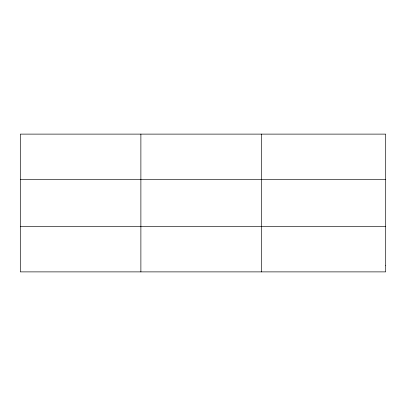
<?xml version="1.0" encoding="UTF-8"?>
<svg xmlns="http://www.w3.org/2000/svg" width="406" height="406" viewBox="0 0 406 406"><rect width="100%" height="100%" fill="white"/><g stroke="black" fill="none" stroke-linecap="round" stroke-linejoin="round"><path stroke-width="0.61" d="M140.882 271.883L140.882 134.117M261.464 271.883L261.464 134.117M20.3 179.579L385.7 179.579M20.3 226.421L385.7 226.421M385.7 265.387L385.7 271.883L20.3 271.883L20.3 134.117L385.7 134.117L385.7 265.387"/></g></svg>
